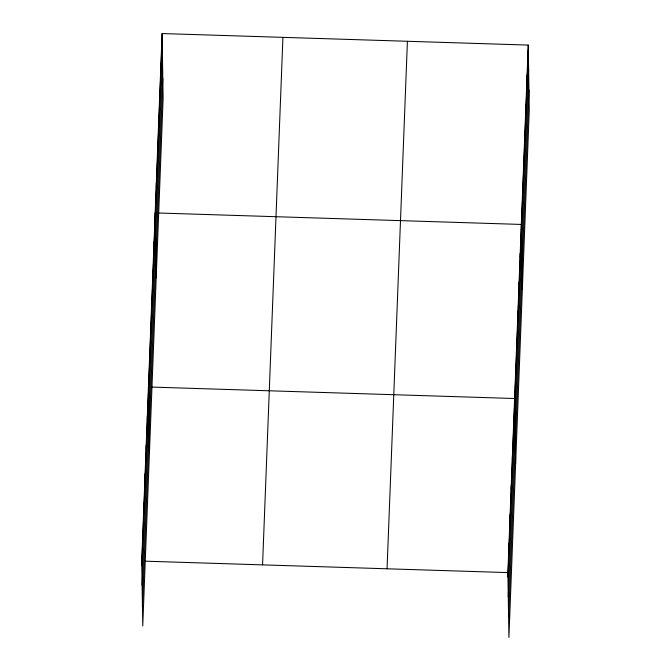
<?xml version="1.0" encoding="UTF-8"?>
<svg xmlns="http://www.w3.org/2000/svg" width="671" height="671" viewBox="0 0 671 671"><rect width="100%" height="100%" fill="white"/><g stroke="black" fill="none" stroke-linecap="round" stroke-linejoin="round"><path stroke-width="1.01" d="M162.088 33.55L141.732 561.065L142.755 625.917L163.112 98.402L162.088 33.55L528.245 45.083L529.268 109.935L508.912 637.45L507.888 572.598L528.245 45.083M141.799 565.452L162.164 37.937M142.118 585.406L162.474 57.891M142.437 605.963L162.801 78.448M262.562 564.873L282.927 37.358M387.058 568.79L407.414 41.275M507.955 576.985L528.32 49.469M508.274 596.938L528.631 69.423M508.593 617.496L528.949 89.981M158.297 213.001L521.325 224.441L522.348 289.293M151.579 387.083L514.607 398.515L515.63 463.367M144.861 561.166L507.888 572.598M527.096 74.976L527.163 79.363M525.938 104.869L526.005 109.256M524.789 134.762L524.856 139.149M523.632 164.655L523.699 169.042M522.483 194.548L522.55 198.935M520.21 253.453L520.277 257.84M519.086 282.466L519.153 286.853M517.97 311.478L518.037 315.865M516.846 340.491L516.913 344.877M515.731 369.503L515.798 373.89M513.491 427.528L513.558 431.923M512.367 456.54L512.434 460.935M511.252 485.552L511.319 489.947M510.128 514.573L510.195 518.96M509.012 543.585L509.079 547.972M160.939 63.443L161.006 67.83M159.782 93.336L159.857 97.723M158.633 123.229L158.7 127.616M157.475 153.122L157.542 157.509M156.326 183.015L156.393 187.402M155.169 212.908L156.192 277.76M154.053 241.921L154.12 246.307M152.929 270.933L152.996 275.32M151.814 299.945L151.881 304.332M150.69 328.958L150.757 333.344M149.574 357.97L149.641 362.357M148.45 386.982L149.474 451.835M147.335 415.995L147.402 420.39M146.211 445.007L146.278 449.402M145.095 474.02L145.162 478.415M143.971 503.04L144.039 507.427M142.856 532.053L142.923 536.439"/></g></svg>
